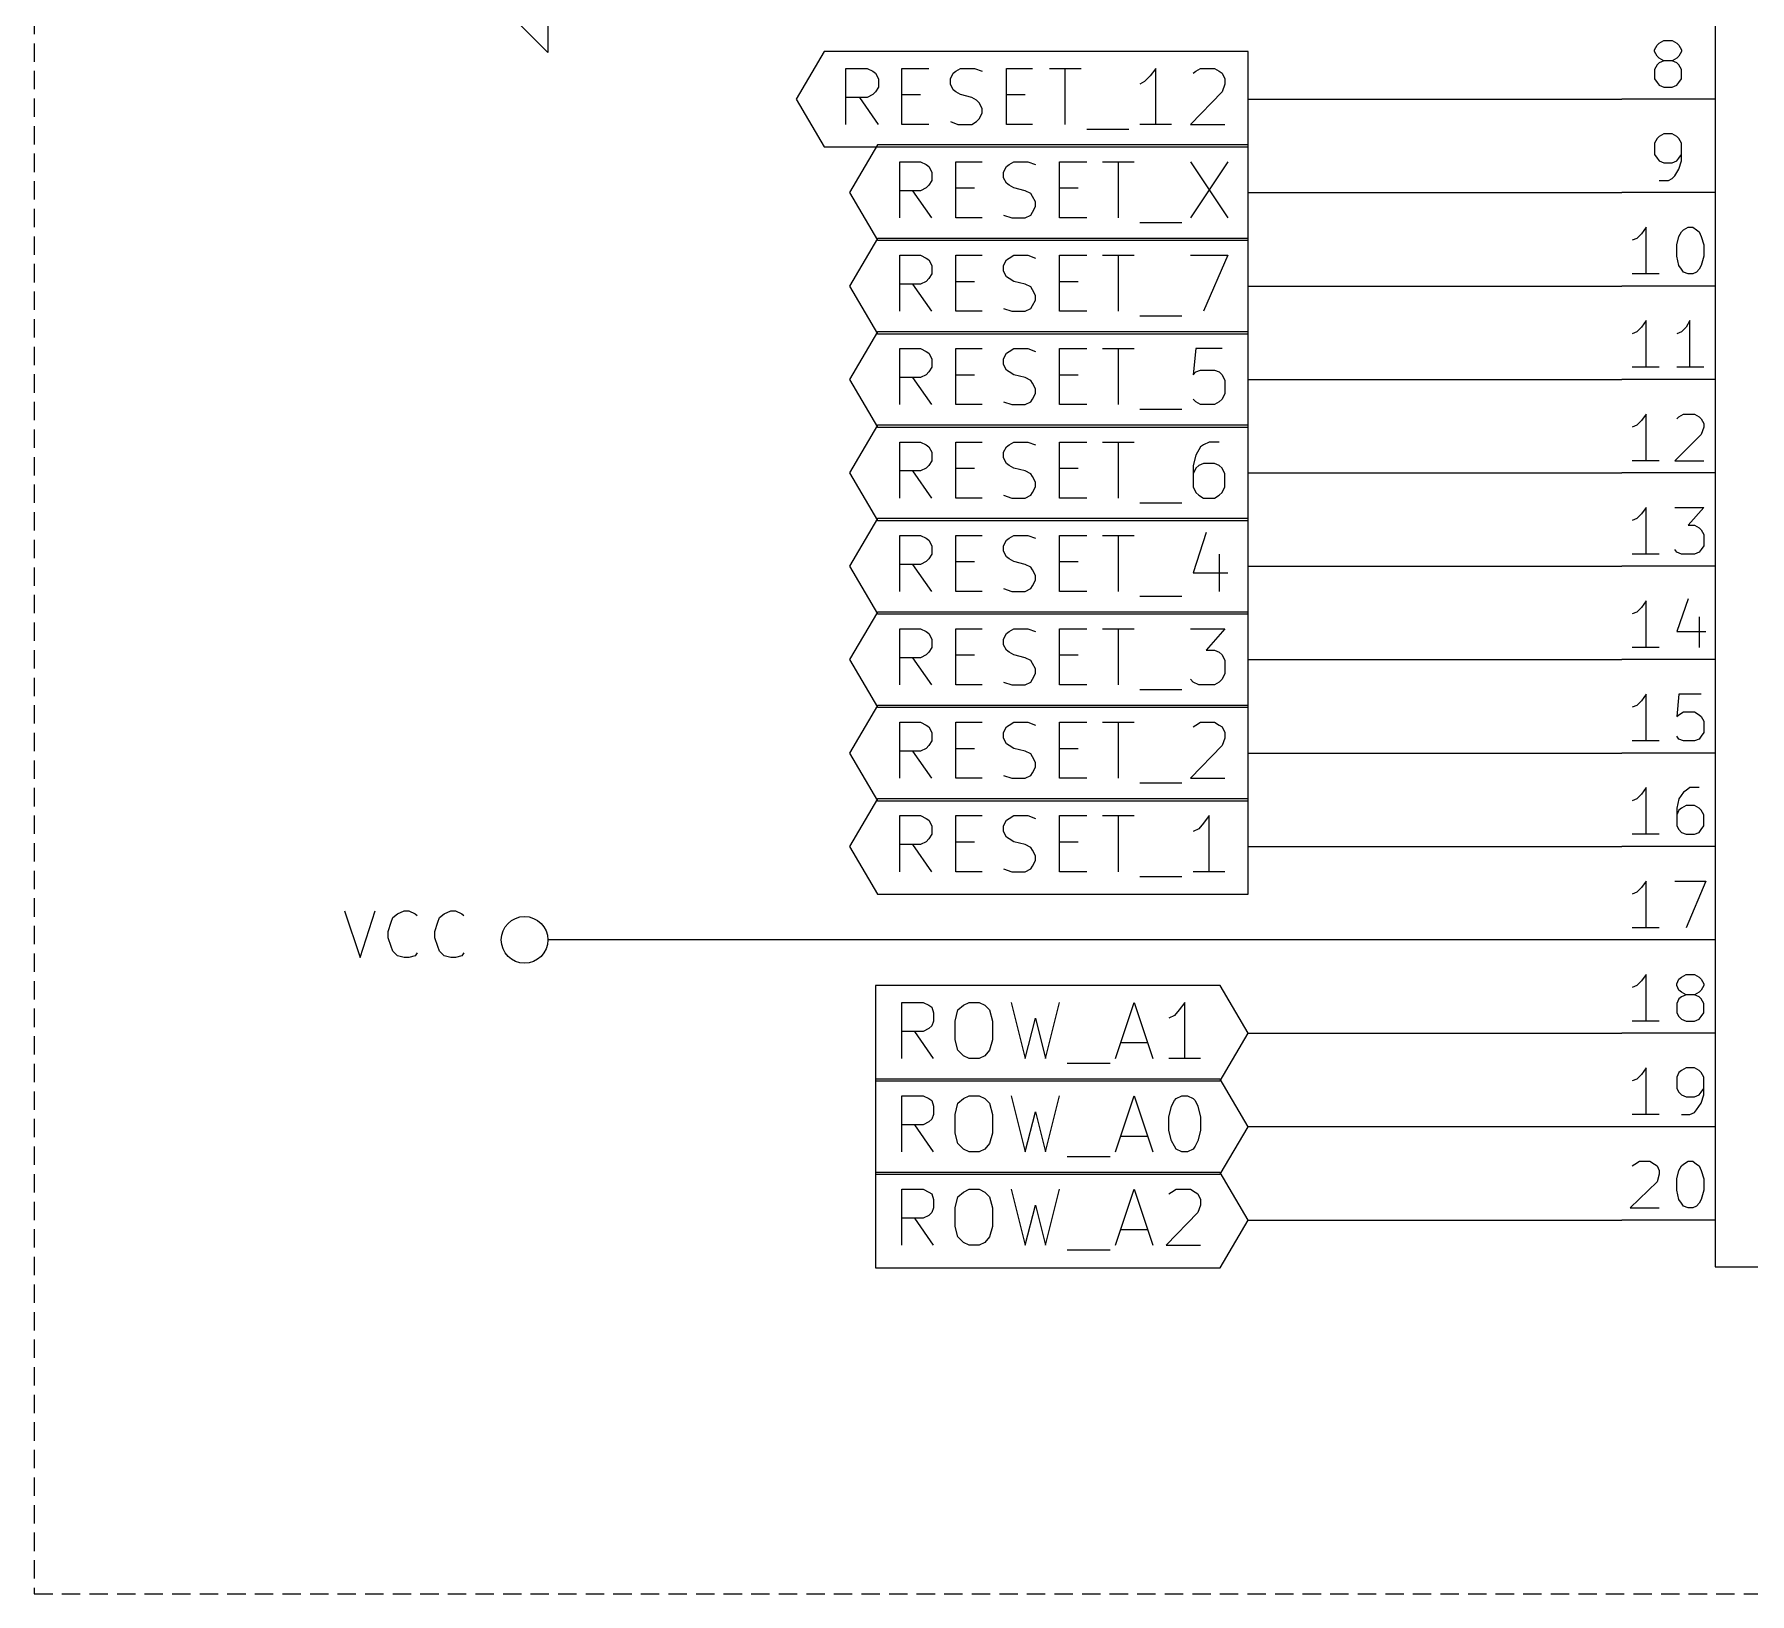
# Model space of a CAD drawing. Extents: x 10 to 287, y -200 to -10.
# Drawn here: x 139.7 to 186.36, y -93.98 to -51.57 of the extents above; entities that cross this region are included whole.
import ezdxf

# ---------------------------------------------------------------- set-up
doc = ezdxf.new("R2010")
doc.units = 0
doc.header["$MEASUREMENT"] = 0
doc.linetypes.add('DASHED', pattern=[0.75, 0.5, -0.25])
for name, color, linetype in [('BLUE3', 171, 'CONTINUOUS'), ('CYAN2', 4, 'CONTINUOUS'), ('GREEN2', 3, 'CONTINUOUS'), ('LYELLOW', 51, 'CONTINUOUS'), ('RED2', 1, 'CONTINUOUS')]:
    doc.layers.add(name, color=color, linetype=linetype)

msp = doc.modelspace()

# ---------------------------------------------------------------- linework, layer by layer
at = {"layer": 'BLUE3', "linetype": 'DASHED'}
for p, q in [((139.7, -20.32), (139.7, -93.98)), ((139.7, -93.98), (281.94, -93.98))]:
    msp.add_line(p, q, dxfattribs=at)
at = {"layer": 'CYAN2', "linetype": 'CONTINUOUS'}
for p, q in [((148.133, -75.4126), (148.565, -76.6826)), ((148.565, -76.6826), (148.971, -75.4126)), ((149.454, -75.5904), (149.581, -75.4888)), ((149.581, -75.4888), (149.758, -75.4126)), ((149.758, -75.4126), (149.885, -75.4126)), ((149.885, -75.4126), (150.063, -75.4888)), ((150.063, -75.4888), (150.114, -75.5396)), ((150.724, -75.5904), (150.851, -75.4888)), ((150.851, -75.4888), (151.028, -75.4126)), ((151.028, -75.4126), (151.155, -75.4126)), ((151.155, -75.4126), (151.333, -75.4888)), ((151.333, -75.4888), (151.384, -75.5396)), ((149.327, -75.9714), (149.403, -75.7174)), ((149.327, -76.1492), (149.327, -75.9714)), ((149.403, -75.7174), (149.454, -75.5904)), ((150.597, -75.9714), (150.673, -75.7174)), ((150.597, -76.1492), (150.597, -75.9714)), ((150.673, -75.7174), (150.724, -75.5904)), ((149.403, -76.3778), (149.327, -76.1492)), ((149.454, -76.5048), (149.403, -76.3778)), ((149.581, -76.6318), (149.454, -76.5048)), ((150.673, -76.3778), (150.597, -76.1492)), ((150.724, -76.5048), (150.673, -76.3778)), ((150.851, -76.6318), (150.724, -76.5048)), ((149.758, -76.6826), (149.581, -76.6318)), ((149.885, -76.6826), (149.758, -76.6826)), ((150.063, -76.6318), (149.885, -76.6826)), ((150.114, -76.5556), (150.063, -76.6318)), ((151.028, -76.6826), (150.851, -76.6318)), ((151.155, -76.6826), (151.028, -76.6826)), ((151.333, -76.6318), (151.155, -76.6826)), ((151.384, -76.5556), (151.333, -76.6318))]:
    msp.add_line(p, q, dxfattribs=at)
at = {"layer": 'GREEN2', "linetype": 'CONTINUOUS'}
for p, q in [((172.72, -53.34), (182.88, -53.34)), ((172.72, -55.88), (182.88, -55.88)), ((172.72, -58.42), (182.88, -58.42)), ((172.72, -60.96), (182.88, -60.96)), ((172.72, -63.5), (182.88, -63.5)), ((172.72, -66.04), (182.88, -66.04)), ((172.72, -68.58), (182.88, -68.58)), ((172.72, -71.12), (182.88, -71.12)), ((172.72, -73.66), (182.88, -73.66)), ((182.88, -76.2), (154.94, -76.2)), ((172.72, -78.74), (182.88, -78.74)), ((182.88, -81.28), (172.72, -81.28)), ((172.72, -83.82), (182.88, -83.82))]:
    msp.add_line(p, q, dxfattribs=at)
at = {"layer": 'LYELLOW', "linetype": 'CONTINUOUS'}
for p, q in [((185.42, -34.29), (185.42, -85.09)), ((185.42, -85.09), (208.28, -85.09))]:
    msp.add_line(p, q, dxfattribs=at)
at = {"layer": 'RED2', "linetype": 'CONTINUOUS'}
for p, q in [((185.42, -34.29), (185.42, -85.09)), ((153.67, -52.07), (152.4, -50.8)), ((153.67, -50.8), (153.67, -52.07)), ((183.896, -51.816), (184.023, -51.7398)), ((184.023, -51.7398), (184.252, -51.7398)), ((184.252, -51.7398), (184.379, -51.816)), ((161.188, -52.0446), (160.426, -53.34)), ((172.72, -52.0446), (161.188, -52.0446)), ((172.72, -53.34), (172.72, -52.0446)), ((183.769, -51.9938), (183.845, -51.8668)), ((183.769, -52.0446), (183.769, -51.9938)), ((183.845, -52.1716), (183.769, -52.0446)), ((183.845, -51.8668), (183.896, -51.816)), ((183.896, -52.2224), (183.845, -52.1716)), ((184.023, -52.2986), (183.896, -52.2224)), ((184.379, -52.2224), (184.252, -52.2986)), ((184.379, -51.816), (184.429, -51.8668)), ((184.429, -52.1716), (184.379, -52.2224)), ((184.429, -51.8668), (184.506, -51.9938)), ((184.506, -52.0446), (184.429, -52.1716)), ((184.506, -51.9938), (184.506, -52.0446)), ((161.773, -54.0258), (161.773, -52.5018)), ((161.773, -52.5018), (162.357, -52.5018)), ((162.357, -52.5018), (162.509, -52.578)), ((162.509, -52.578), (162.585, -52.6288)), ((162.585, -52.6288), (162.662, -52.7812)), ((163.297, -54.0258), (163.297, -52.5018)), ((163.297, -52.5018), (164.033, -52.5018)), ((164.617, -52.7812), (164.694, -52.6288)), ((164.694, -52.6288), (164.77, -52.578)), ((164.77, -52.578), (164.897, -52.5018)), ((164.897, -52.5018), (165.278, -52.5018)), ((165.278, -52.5018), (165.481, -52.578)), ((166.141, -54.0258), (166.141, -52.5018)), ((166.141, -52.5018), (166.853, -52.5018)), ((167.31, -52.5018), (168.173, -52.5018)), ((167.742, -54.0258), (167.742, -52.5018)), ((170.053, -52.705), (169.901, -52.8574)), ((170.205, -52.5018), (170.053, -52.705)), ((170.205, -54.0258), (170.205, -52.5018)), ((171.221, -52.6288), (171.298, -52.578)), ((171.298, -52.578), (171.425, -52.5018)), ((171.425, -52.5018), (171.806, -52.5018)), ((171.806, -52.5018), (171.933, -52.578)), ((171.933, -52.578), (172.009, -52.6288)), ((172.009, -52.6288), (172.085, -52.7812)), ((183.845, -52.4002), (183.769, -52.5272)), ((183.769, -52.5272), (183.769, -52.7812)), ((183.896, -52.3494), (183.845, -52.4002)), ((184.023, -52.2986), (183.896, -52.3494)), ((184.252, -52.2986), (184.023, -52.2986)), ((184.379, -52.3494), (184.252, -52.2986)), ((184.429, -52.4002), (184.379, -52.3494)), ((184.506, -52.5272), (184.429, -52.4002)), ((184.506, -52.7812), (184.506, -52.5272)), ((162.585, -53.1368), (162.509, -53.213)), ((162.662, -53.0098), (162.585, -53.1368)), ((162.662, -52.7812), (162.662, -53.0098)), ((164.617, -52.9336), (164.617, -52.7812)), ((164.694, -53.086), (164.617, -52.9336)), ((164.77, -53.1368), (164.694, -53.086)), ((164.897, -53.213), (164.77, -53.1368)), ((169.901, -52.8574), (169.774, -52.9336)), ((172.009, -53.1368), (171.145, -54.0258)), ((172.085, -52.9336), (172.009, -53.1368)), ((172.085, -52.7812), (172.085, -52.9336)), ((183.769, -52.7812), (183.845, -52.8828)), ((183.845, -52.8828), (183.896, -52.959)), ((183.896, -52.959), (184.023, -53.0098)), ((184.023, -53.0098), (184.252, -53.0098)), ((184.252, -53.0098), (184.379, -52.959)), ((184.379, -52.959), (184.429, -52.8828)), ((184.429, -52.8828), (184.506, -52.7812)), ((160.426, -53.34), (161.188, -54.6354)), ((162.357, -53.2892), (161.773, -53.2892)), ((162.662, -54.0258), (162.154, -53.2892)), ((162.509, -53.213), (162.357, -53.2892)), ((163.297, -53.213), (163.805, -53.213)), ((165.202, -53.2892), (164.897, -53.213)), ((165.329, -53.3654), (165.202, -53.2892)), ((165.405, -53.4416), (165.329, -53.3654)), ((165.481, -53.594), (165.405, -53.4416)), ((165.481, -53.721), (165.481, -53.594)), ((166.141, -53.213), (166.649, -53.213)), ((172.72, -54.6354), (172.72, -53.34)), ((185.42, -53.34), (182.88, -53.34)), ((164.033, -54.0258), (163.297, -54.0258)), ((164.617, -53.9496), (164.821, -54.0258)), ((164.821, -54.0258), (165.202, -54.0258)), ((165.202, -54.0258), (165.329, -53.9496)), ((165.329, -53.9496), (165.405, -53.8734)), ((165.405, -53.8734), (165.481, -53.721)), ((166.853, -54.0258), (166.141, -54.0258)), ((170.637, -54.0258), (169.774, -54.0258)), ((171.145, -54.0258), (172.085, -54.0258)), ((162.636, -54.5846), (161.874, -55.88)), ((172.72, -54.5846), (162.636, -54.5846)), ((168.326, -54.1528), (169.469, -54.1528)), ((172.72, -55.88), (172.72, -54.5846)), ((183.845, -54.4068), (183.769, -54.5338)), ((183.769, -54.5338), (183.769, -54.8386)), ((183.896, -54.356), (183.845, -54.4068)), ((184.023, -54.2798), (183.896, -54.356)), ((184.252, -54.2798), (184.023, -54.2798)), ((184.379, -54.356), (184.252, -54.2798)), ((184.429, -54.4068), (184.379, -54.356)), ((184.506, -54.5338), (184.429, -54.4068)), ((184.506, -55.0164), (184.506, -54.5338)), ((161.188, -54.6354), (172.72, -54.6354)), ((163.246, -56.5658), (163.246, -55.0418)), ((163.246, -55.0418), (163.805, -55.0418)), ((163.805, -55.0418), (163.957, -55.118)), ((164.77, -56.5658), (164.77, -55.0418)), ((164.77, -55.0418), (165.481, -55.0418)), ((166.218, -55.118), (166.345, -55.0418)), ((166.345, -55.0418), (166.726, -55.0418)), ((166.726, -55.0418), (166.929, -55.118)), ((167.589, -56.5658), (167.589, -55.0418)), ((167.589, -55.0418), (168.326, -55.0418)), ((168.758, -55.0418), (169.621, -55.0418)), ((169.189, -56.5658), (169.189, -55.0418)), ((171.145, -55.0418), (172.161, -56.5658)), ((172.161, -55.0418), (171.145, -56.5658)), ((183.769, -54.8386), (183.845, -54.9402)), ((183.845, -54.9402), (183.896, -55.0164)), ((183.896, -55.0164), (184.023, -55.0672)), ((184.252, -55.0672), (184.379, -55.0164)), ((184.379, -55.0164), (184.429, -54.9402)), ((184.429, -54.9402), (184.506, -54.8386)), ((184.429, -55.245), (184.506, -55.0164)), ((163.957, -55.118), (164.033, -55.1688)), ((164.033, -55.1688), (164.109, -55.3212)), ((164.109, -55.3212), (164.109, -55.5498)), ((166.065, -55.3212), (166.141, -55.1688)), ((166.065, -55.4736), (166.065, -55.3212)), ((166.141, -55.626), (166.065, -55.4736)), ((166.141, -55.1688), (166.218, -55.118)), ((184.023, -55.0672), (184.252, -55.0672)), ((184.15, -55.5498), (184.252, -55.499)), ((184.252, -55.499), (184.328, -55.4228)), ((184.328, -55.4228), (184.429, -55.245)), ((161.874, -55.88), (162.636, -57.1754)), ((163.805, -55.8292), (163.246, -55.8292)), ((164.109, -56.5658), (163.601, -55.8292)), ((163.957, -55.753), (163.805, -55.8292)), ((164.033, -55.6768), (163.957, -55.753)), ((164.109, -55.5498), (164.033, -55.6768)), ((164.77, -55.753), (165.278, -55.753)), ((166.218, -55.6768), (166.141, -55.626)), ((166.345, -55.753), (166.218, -55.6768)), ((166.649, -55.8292), (166.345, -55.753)), ((166.802, -55.9054), (166.649, -55.8292)), ((166.853, -55.9816), (166.802, -55.9054)), ((166.929, -56.134), (166.853, -55.9816)), ((167.589, -55.753), (168.097, -55.753)), ((172.72, -57.1754), (172.72, -55.88)), ((185.42, -55.88), (182.88, -55.88)), ((183.896, -55.5498), (184.15, -55.5498)), ((166.802, -56.4896), (166.853, -56.4134)), ((166.853, -56.4134), (166.929, -56.261)), ((166.929, -56.261), (166.929, -56.134)), ((165.481, -56.5658), (164.77, -56.5658)), ((166.065, -56.4896), (166.294, -56.5658)), ((166.294, -56.5658), (166.649, -56.5658)), ((166.649, -56.5658), (166.802, -56.4896)), ((168.326, -56.5658), (167.589, -56.5658)), ((169.774, -56.6928), (170.917, -56.6928)), ((183.54, -56.8198), (183.413, -56.9976)), ((183.54, -58.0898), (183.54, -56.8198)), ((184.506, -56.9468), (184.556, -56.896)), ((184.556, -56.896), (184.683, -56.8198)), ((184.683, -56.8198), (184.81, -56.8198)), ((184.81, -56.8198), (184.912, -56.896)), ((184.912, -56.896), (184.988, -56.9468)), ((162.636, -57.1246), (161.874, -58.42)), ((172.72, -57.1246), (162.636, -57.1246)), ((162.636, -57.1754), (172.72, -57.1754)), ((172.72, -58.42), (172.72, -57.1246)), ((183.286, -57.1246), (183.159, -57.1754)), ((183.413, -56.9976), (183.286, -57.1246)), ((184.379, -57.3024), (184.429, -57.0738)), ((184.379, -57.6072), (184.379, -57.3024)), ((184.429, -57.0738), (184.506, -56.9468)), ((184.988, -56.9468), (185.039, -57.0738)), ((185.039, -57.0738), (185.115, -57.3024)), ((185.115, -57.3024), (185.115, -57.6072)), ((163.246, -59.1058), (163.246, -57.5818)), ((163.246, -57.5818), (163.805, -57.5818)), ((163.805, -57.5818), (163.957, -57.658)), ((163.957, -57.658), (164.033, -57.7088)), ((164.033, -57.7088), (164.109, -57.8612)), ((164.77, -59.1058), (164.77, -57.5818)), ((164.77, -57.5818), (165.481, -57.5818)), ((166.065, -57.8612), (166.141, -57.7088)), ((166.141, -57.7088), (166.218, -57.658)), ((166.218, -57.658), (166.345, -57.5818)), ((166.345, -57.5818), (166.726, -57.5818)), ((166.726, -57.5818), (166.929, -57.658)), ((167.589, -59.1058), (167.589, -57.5818)), ((167.589, -57.5818), (168.326, -57.5818)), ((168.758, -57.5818), (169.621, -57.5818)), ((169.189, -59.1058), (169.189, -57.5818)), ((171.145, -57.5818), (172.161, -57.5818)), ((172.161, -57.5818), (171.501, -59.1058)), ((184.429, -57.8612), (184.379, -57.6072)), ((185.115, -57.6072), (185.039, -57.8612)), ((163.957, -58.293), (163.805, -58.3692)), ((164.033, -58.2168), (163.957, -58.293)), ((164.109, -58.0898), (164.033, -58.2168)), ((164.109, -57.8612), (164.109, -58.0898)), ((164.77, -58.293), (165.278, -58.293)), ((166.065, -58.0136), (166.065, -57.8612)), ((166.141, -58.166), (166.065, -58.0136)), ((166.218, -58.2168), (166.141, -58.166)), ((166.345, -58.293), (166.218, -58.2168)), ((166.649, -58.3692), (166.345, -58.293)), ((167.589, -58.293), (168.097, -58.293)), ((183.896, -58.0898), (183.159, -58.0898)), ((184.506, -57.9628), (184.429, -57.8612)), ((184.556, -58.039), (184.506, -57.9628)), ((184.683, -58.0898), (184.556, -58.039)), ((184.81, -58.0898), (184.683, -58.0898)), ((184.912, -58.039), (184.81, -58.0898)), ((184.988, -57.9628), (184.912, -58.039)), ((185.039, -57.8612), (184.988, -57.9628)), ((161.874, -58.42), (162.636, -59.7154)), ((163.805, -58.3692), (163.246, -58.3692)), ((164.109, -59.1058), (163.601, -58.3692)), ((166.802, -58.4454), (166.649, -58.3692)), ((166.853, -58.5216), (166.802, -58.4454)), ((166.929, -58.674), (166.853, -58.5216)), ((166.929, -58.801), (166.929, -58.674)), ((172.72, -59.7154), (172.72, -58.42)), ((185.42, -58.42), (182.88, -58.42)), ((165.481, -59.1058), (164.77, -59.1058)), ((166.065, -59.0296), (166.294, -59.1058)), ((166.294, -59.1058), (166.649, -59.1058)), ((166.649, -59.1058), (166.802, -59.0296)), ((166.802, -59.0296), (166.853, -58.9534)), ((166.853, -58.9534), (166.929, -58.801)), ((168.326, -59.1058), (167.589, -59.1058)), ((169.774, -59.2328), (170.917, -59.2328)), ((162.636, -59.6646), (161.874, -60.96)), ((172.72, -59.6646), (162.636, -59.6646)), ((162.636, -59.7154), (172.72, -59.7154)), ((172.72, -60.96), (172.72, -59.6646)), ((183.286, -59.6646), (183.159, -59.7154)), ((183.413, -59.5376), (183.286, -59.6646)), ((183.54, -59.3598), (183.413, -59.5376)), ((183.54, -60.6298), (183.54, -59.3598)), ((184.506, -59.6646), (184.379, -59.7154)), ((184.633, -59.5376), (184.506, -59.6646)), ((184.734, -59.3598), (184.633, -59.5376)), ((184.734, -60.6298), (184.734, -59.3598)), ((163.246, -61.6458), (163.246, -60.1218)), ((163.246, -60.1218), (163.805, -60.1218)), ((163.805, -60.1218), (163.957, -60.198)), ((164.77, -61.6458), (164.77, -60.1218)), ((164.77, -60.1218), (165.481, -60.1218)), ((166.218, -60.198), (166.345, -60.1218)), ((166.345, -60.1218), (166.726, -60.1218)), ((166.726, -60.1218), (166.929, -60.198)), ((167.589, -61.6458), (167.589, -60.1218)), ((167.589, -60.1218), (168.326, -60.1218)), ((168.758, -60.1218), (169.621, -60.1218)), ((169.189, -61.6458), (169.189, -60.1218)), ((171.298, -60.1218), (171.221, -60.833)), ((172.009, -60.1218), (171.298, -60.1218)), ((163.957, -60.198), (164.033, -60.2488)), ((164.033, -60.2488), (164.109, -60.4012)), ((164.109, -60.6298), (164.033, -60.7568)), ((164.109, -60.4012), (164.109, -60.6298)), ((166.065, -60.4012), (166.141, -60.2488)), ((166.065, -60.5536), (166.065, -60.4012)), ((166.141, -60.706), (166.065, -60.5536)), ((166.141, -60.2488), (166.218, -60.198)), ((183.896, -60.6298), (183.159, -60.6298)), ((185.115, -60.6298), (184.379, -60.6298)), ((161.874, -60.96), (162.636, -62.2554)), ((163.805, -60.9092), (163.246, -60.9092)), ((164.109, -61.6458), (163.601, -60.9092)), ((163.957, -60.833), (163.805, -60.9092)), ((164.033, -60.7568), (163.957, -60.833)), ((164.77, -60.833), (165.278, -60.833)), ((166.218, -60.7568), (166.141, -60.706)), ((166.345, -60.833), (166.218, -60.7568)), ((166.649, -60.9092), (166.345, -60.833)), ((166.802, -60.9854), (166.649, -60.9092)), ((166.853, -61.0616), (166.802, -60.9854)), ((166.929, -61.214), (166.853, -61.0616)), ((167.589, -60.833), (168.097, -60.833)), ((171.221, -60.833), (171.298, -60.7568)), ((171.298, -60.7568), (171.425, -60.706)), ((171.425, -60.706), (171.806, -60.706)), ((171.806, -60.706), (171.933, -60.7568)), ((171.933, -60.7568), (172.009, -60.833)), ((172.009, -60.833), (172.085, -60.9854)), ((172.085, -60.9854), (172.085, -61.341)), ((172.72, -62.2554), (172.72, -60.96)), ((185.42, -60.96), (182.88, -60.96)), ((166.065, -61.5696), (166.294, -61.6458)), ((166.649, -61.6458), (166.802, -61.5696)), ((166.802, -61.5696), (166.853, -61.4934)), ((166.853, -61.4934), (166.929, -61.341)), ((166.929, -61.341), (166.929, -61.214)), ((171.298, -61.5696), (171.221, -61.4934)), ((171.425, -61.6458), (171.298, -61.5696)), ((171.933, -61.5696), (171.806, -61.6458)), ((172.009, -61.4934), (171.933, -61.5696)), ((172.085, -61.341), (172.009, -61.4934)), ((165.481, -61.6458), (164.77, -61.6458)), ((166.294, -61.6458), (166.649, -61.6458)), ((168.326, -61.6458), (167.589, -61.6458)), ((169.774, -61.7728), (170.917, -61.7728)), ((171.806, -61.6458), (171.425, -61.6458)), ((183.54, -61.8998), (183.413, -62.0776)), ((183.54, -63.1698), (183.54, -61.8998)), ((184.379, -62.0268), (184.429, -61.976)), ((184.429, -61.976), (184.556, -61.8998)), ((184.556, -61.8998), (184.861, -61.8998)), ((184.861, -61.8998), (184.988, -61.976)), ((184.988, -61.976), (185.039, -62.0268)), ((185.039, -62.0268), (185.115, -62.1538)), ((162.636, -62.2046), (161.874, -63.5)), ((172.72, -62.2046), (162.636, -62.2046)), ((162.636, -62.2554), (172.72, -62.2554)), ((172.72, -63.5), (172.72, -62.2046)), ((183.286, -62.2046), (183.159, -62.2554)), ((183.413, -62.0776), (183.286, -62.2046)), ((185.039, -62.4586), (184.328, -63.1698)), ((185.115, -62.2554), (185.039, -62.4586)), ((185.115, -62.1538), (185.115, -62.2554)), ((163.246, -64.1858), (163.246, -62.6618)), ((163.246, -62.6618), (163.805, -62.6618)), ((163.805, -62.6618), (163.957, -62.738)), ((163.957, -62.738), (164.033, -62.7888)), ((164.033, -62.7888), (164.109, -62.9412)), ((164.109, -62.9412), (164.109, -63.1698)), ((164.77, -64.1858), (164.77, -62.6618)), ((164.77, -62.6618), (165.481, -62.6618)), ((166.065, -62.9412), (166.141, -62.7888)), ((166.065, -63.0936), (166.065, -62.9412)), ((166.141, -62.7888), (166.218, -62.738)), ((166.218, -62.738), (166.345, -62.6618)), ((166.345, -62.6618), (166.726, -62.6618)), ((166.726, -62.6618), (166.929, -62.738)), ((167.589, -64.1858), (167.589, -62.6618)), ((167.589, -62.6618), (168.326, -62.6618)), ((168.758, -62.6618), (169.621, -62.6618)), ((169.189, -64.1858), (169.189, -62.6618)), ((171.425, -62.7888), (171.298, -63.0174)), ((171.501, -62.738), (171.425, -62.7888)), ((171.653, -62.6618), (171.501, -62.738)), ((171.933, -62.6618), (171.653, -62.6618)), ((163.805, -63.4492), (163.246, -63.4492)), ((164.109, -64.1858), (163.601, -63.4492)), ((163.957, -63.373), (163.805, -63.4492)), ((164.033, -63.2968), (163.957, -63.373)), ((164.109, -63.1698), (164.033, -63.2968)), ((164.77, -63.373), (165.278, -63.373)), ((166.141, -63.246), (166.065, -63.0936)), ((166.218, -63.2968), (166.141, -63.246)), ((166.345, -63.373), (166.218, -63.2968)), ((166.649, -63.4492), (166.345, -63.373)), ((166.802, -63.5254), (166.649, -63.4492)), ((167.589, -63.373), (168.097, -63.373)), ((171.298, -63.0174), (171.221, -63.2968)), ((171.221, -63.2968), (171.221, -63.881)), ((171.298, -63.373), (171.221, -63.5254)), ((171.374, -63.2968), (171.298, -63.373)), ((171.501, -63.246), (171.374, -63.2968)), ((171.806, -63.246), (171.501, -63.246)), ((171.933, -63.2968), (171.806, -63.246)), ((172.009, -63.373), (171.933, -63.2968)), ((172.085, -63.5254), (172.009, -63.373)), ((183.896, -63.1698), (183.159, -63.1698)), ((184.328, -63.1698), (185.115, -63.1698)), ((161.874, -63.5), (162.636, -64.7954)), ((166.853, -63.6016), (166.802, -63.5254)), ((166.929, -63.754), (166.853, -63.6016)), ((166.853, -64.0334), (166.929, -63.881)), ((166.929, -63.881), (166.929, -63.754)), ((171.221, -63.881), (171.298, -64.0334)), ((172.009, -64.0334), (172.085, -63.881)), ((172.085, -63.881), (172.085, -63.5254)), ((172.72, -64.7954), (172.72, -63.5)), ((185.42, -63.5), (182.88, -63.5)), ((165.481, -64.1858), (164.77, -64.1858)), ((166.065, -64.1096), (166.294, -64.1858)), ((166.294, -64.1858), (166.649, -64.1858)), ((166.649, -64.1858), (166.802, -64.1096)), ((166.802, -64.1096), (166.853, -64.0334)), ((168.326, -64.1858), (167.589, -64.1858)), ((169.774, -64.3128), (170.917, -64.3128)), ((171.298, -64.0334), (171.374, -64.1096)), ((171.374, -64.1096), (171.501, -64.1858)), ((171.501, -64.1858), (171.806, -64.1858)), ((171.806, -64.1858), (171.933, -64.1096)), ((171.933, -64.1096), (172.009, -64.0334)), ((162.636, -64.7446), (161.874, -66.04)), ((172.72, -64.7446), (162.636, -64.7446)), ((162.636, -64.7954), (172.72, -64.7954)), ((172.72, -66.04), (172.72, -64.7446)), ((183.286, -64.7446), (183.159, -64.7954)), ((183.413, -64.6176), (183.286, -64.7446)), ((183.54, -64.4398), (183.413, -64.6176)), ((183.54, -65.7098), (183.54, -64.4398)), ((184.328, -64.4398), (185.115, -64.4398)), ((185.115, -64.4398), (184.683, -64.9224)), ((163.246, -66.7258), (163.246, -65.2018)), ((163.246, -65.2018), (163.805, -65.2018)), ((163.805, -65.2018), (163.957, -65.278)), ((163.957, -65.278), (164.033, -65.3288)), ((164.77, -66.7258), (164.77, -65.2018)), ((164.77, -65.2018), (165.481, -65.2018)), ((166.141, -65.3288), (166.218, -65.278)), ((166.218, -65.278), (166.345, -65.2018)), ((166.345, -65.2018), (166.726, -65.2018)), ((166.726, -65.2018), (166.929, -65.278)), ((167.589, -66.7258), (167.589, -65.2018)), ((167.589, -65.2018), (168.326, -65.2018)), ((168.758, -65.2018), (169.621, -65.2018)), ((169.189, -66.7258), (169.189, -65.2018)), ((171.577, -65.1256), (171.221, -66.2178)), ((184.683, -64.9224), (184.861, -64.9224)), ((184.861, -64.9224), (184.988, -64.9986)), ((184.988, -64.9986), (185.039, -65.0494)), ((185.039, -65.0494), (185.115, -65.1764)), ((185.115, -65.1764), (185.115, -65.4812)), ((164.033, -65.3288), (164.109, -65.4812)), ((164.109, -65.7098), (164.033, -65.8368)), ((164.109, -65.4812), (164.109, -65.7098)), ((166.065, -65.4812), (166.141, -65.3288)), ((166.065, -65.6336), (166.065, -65.4812)), ((166.141, -65.786), (166.065, -65.6336)), ((166.218, -65.8368), (166.141, -65.786)), ((171.933, -65.7098), (171.933, -66.7258)), ((183.896, -65.7098), (183.159, -65.7098)), ((184.379, -65.659), (184.328, -65.5828)), ((184.506, -65.7098), (184.379, -65.659)), ((184.861, -65.7098), (184.506, -65.7098)), ((184.988, -65.659), (184.861, -65.7098)), ((185.039, -65.5828), (184.988, -65.659)), ((185.115, -65.4812), (185.039, -65.5828)), ((161.874, -66.04), (162.636, -67.3354)), ((163.805, -65.9892), (163.246, -65.9892)), ((164.109, -66.7258), (163.601, -65.9892)), ((163.957, -65.913), (163.805, -65.9892)), ((164.033, -65.8368), (163.957, -65.913)), ((164.77, -65.913), (165.278, -65.913)), ((166.345, -65.913), (166.218, -65.8368)), ((166.649, -65.9892), (166.345, -65.913)), ((166.802, -66.0654), (166.649, -65.9892)), ((166.853, -66.1416), (166.802, -66.0654)), ((166.929, -66.294), (166.853, -66.1416)), ((167.589, -65.913), (168.097, -65.913)), ((171.221, -66.2178), (172.161, -66.2178)), ((172.72, -67.3354), (172.72, -66.04)), ((185.42, -66.04), (182.88, -66.04)), ((166.065, -66.6496), (166.294, -66.7258)), ((166.649, -66.7258), (166.802, -66.6496)), ((166.802, -66.6496), (166.853, -66.5734)), ((166.853, -66.5734), (166.929, -66.421)), ((166.929, -66.421), (166.929, -66.294)), ((165.481, -66.7258), (164.77, -66.7258)), ((166.294, -66.7258), (166.649, -66.7258)), ((168.326, -66.7258), (167.589, -66.7258)), ((169.774, -66.8528), (170.917, -66.8528)), ((183.413, -67.1576), (183.286, -67.2846)), ((183.54, -66.9798), (183.413, -67.1576)), ((183.54, -68.2498), (183.54, -66.9798)), ((184.683, -66.929), (184.379, -67.818)), ((162.636, -67.2846), (161.874, -68.58)), ((172.72, -67.2846), (162.636, -67.2846)), ((162.636, -67.3354), (172.72, -67.3354)), ((172.72, -68.58), (172.72, -67.2846)), ((183.286, -67.2846), (183.159, -67.3354)), ((184.988, -67.4116), (184.988, -68.2498)), ((163.246, -69.2658), (163.246, -67.7418)), ((163.246, -67.7418), (163.805, -67.7418)), ((163.805, -67.7418), (163.957, -67.818)), ((163.957, -67.818), (164.033, -67.8688)), ((164.033, -67.8688), (164.109, -68.0212)), ((164.109, -68.0212), (164.109, -68.2498)), ((164.77, -69.2658), (164.77, -67.7418)), ((164.77, -67.7418), (165.481, -67.7418)), ((166.065, -68.0212), (166.141, -67.8688)), ((166.065, -68.1736), (166.065, -68.0212)), ((166.141, -67.8688), (166.218, -67.818)), ((166.218, -67.818), (166.345, -67.7418)), ((166.345, -67.7418), (166.726, -67.7418)), ((166.726, -67.7418), (166.929, -67.818)), ((167.589, -69.2658), (167.589, -67.7418)), ((167.589, -67.7418), (168.326, -67.7418)), ((168.758, -67.7418), (169.621, -67.7418)), ((169.189, -69.2658), (169.189, -67.7418)), ((171.145, -67.7418), (172.085, -67.7418)), ((172.085, -67.7418), (171.577, -68.326)), ((184.379, -67.818), (185.166, -67.818)), ((161.874, -68.58), (162.636, -69.8754)), ((163.805, -68.5292), (163.246, -68.5292)), ((164.109, -69.2658), (163.601, -68.5292)), ((163.957, -68.453), (163.805, -68.5292)), ((164.033, -68.3768), (163.957, -68.453)), ((164.109, -68.2498), (164.033, -68.3768)), ((164.77, -68.453), (165.278, -68.453)), ((166.141, -68.326), (166.065, -68.1736)), ((166.218, -68.3768), (166.141, -68.326)), ((166.345, -68.453), (166.218, -68.3768)), ((166.649, -68.5292), (166.345, -68.453)), ((166.802, -68.6054), (166.649, -68.5292)), ((167.589, -68.453), (168.097, -68.453)), ((171.577, -68.326), (171.806, -68.326)), ((171.806, -68.326), (171.933, -68.3768)), ((171.933, -68.3768), (172.009, -68.453)), ((172.009, -68.453), (172.085, -68.6054)), ((172.72, -69.8754), (172.72, -68.58)), ((185.42, -68.58), (182.88, -68.58)), ((183.896, -68.2498), (183.159, -68.2498)), ((166.853, -68.6816), (166.802, -68.6054)), ((166.929, -68.834), (166.853, -68.6816)), ((166.853, -69.1134), (166.929, -68.961)), ((166.929, -68.961), (166.929, -68.834)), ((172.085, -68.961), (172.009, -69.1134)), ((172.085, -68.6054), (172.085, -68.961)), ((165.481, -69.2658), (164.77, -69.2658)), ((166.065, -69.1896), (166.294, -69.2658)), ((166.294, -69.2658), (166.649, -69.2658)), ((166.649, -69.2658), (166.802, -69.1896)), ((166.802, -69.1896), (166.853, -69.1134)), ((168.326, -69.2658), (167.589, -69.2658)), ((169.774, -69.3928), (170.917, -69.3928)), ((171.221, -69.1896), (171.145, -69.1134)), ((171.374, -69.2658), (171.221, -69.1896)), ((171.806, -69.2658), (171.374, -69.2658)), ((171.933, -69.1896), (171.806, -69.2658)), ((172.009, -69.1134), (171.933, -69.1896)), ((183.54, -69.5198), (183.413, -69.6976)), ((183.54, -70.7898), (183.54, -69.5198)), ((184.429, -69.5198), (184.379, -70.1294)), ((185.039, -69.5198), (184.429, -69.5198)), ((162.636, -69.8246), (161.874, -71.12)), ((172.72, -69.8246), (162.636, -69.8246)), ((162.636, -69.8754), (172.72, -69.8754)), ((172.72, -71.12), (172.72, -69.8246)), ((183.286, -69.8246), (183.159, -69.8754)), ((183.413, -69.6976), (183.286, -69.8246)), ((163.246, -71.8058), (163.246, -70.2818)), ((163.246, -70.2818), (163.805, -70.2818)), ((163.805, -70.2818), (163.957, -70.358)), ((163.957, -70.358), (164.033, -70.4088)), ((164.033, -70.4088), (164.109, -70.5612)), ((164.77, -71.8058), (164.77, -70.2818)), ((164.77, -70.2818), (165.481, -70.2818)), ((166.065, -70.5612), (166.141, -70.4088)), ((166.141, -70.4088), (166.218, -70.358)), ((166.218, -70.358), (166.345, -70.2818)), ((166.345, -70.2818), (166.726, -70.2818)), ((166.726, -70.2818), (166.929, -70.358)), ((167.589, -71.8058), (167.589, -70.2818)), ((167.589, -70.2818), (168.326, -70.2818)), ((168.758, -70.2818), (169.621, -70.2818)), ((169.189, -71.8058), (169.189, -70.2818)), ((171.221, -70.4088), (171.298, -70.358)), ((171.298, -70.358), (171.425, -70.2818)), ((171.425, -70.2818), (171.806, -70.2818)), ((171.806, -70.2818), (171.933, -70.358)), ((171.933, -70.358), (172.009, -70.4088)), ((172.009, -70.4088), (172.085, -70.5612)), ((184.379, -70.1294), (184.429, -70.0786)), ((184.429, -70.0786), (184.556, -70.0024)), ((184.556, -70.0024), (184.861, -70.0024)), ((184.861, -70.0024), (184.988, -70.0786)), ((184.988, -70.0786), (185.039, -70.1294)), ((185.039, -70.1294), (185.115, -70.2564)), ((185.115, -70.2564), (185.115, -70.5612)), ((164.033, -70.9168), (163.957, -70.993)), ((164.109, -70.7898), (164.033, -70.9168)), ((164.109, -70.5612), (164.109, -70.7898)), ((166.065, -70.7136), (166.065, -70.5612)), ((166.141, -70.866), (166.065, -70.7136)), ((166.218, -70.9168), (166.141, -70.866)), ((166.345, -70.993), (166.218, -70.9168)), ((172.009, -70.9168), (171.145, -71.8058)), ((172.085, -70.7136), (172.009, -70.9168)), ((172.085, -70.5612), (172.085, -70.7136)), ((183.896, -70.7898), (183.159, -70.7898)), ((184.429, -70.739), (184.379, -70.6628)), ((184.556, -70.7898), (184.429, -70.739)), ((184.861, -70.7898), (184.556, -70.7898)), ((184.988, -70.739), (184.861, -70.7898)), ((185.039, -70.6628), (184.988, -70.739)), ((185.115, -70.5612), (185.039, -70.6628)), ((161.874, -71.12), (162.636, -72.4154)), ((163.805, -71.0692), (163.246, -71.0692)), ((164.109, -71.8058), (163.601, -71.0692)), ((163.957, -70.993), (163.805, -71.0692)), ((164.77, -70.993), (165.278, -70.993)), ((166.649, -71.0692), (166.345, -70.993)), ((166.802, -71.1454), (166.649, -71.0692)), ((166.853, -71.2216), (166.802, -71.1454)), ((166.929, -71.374), (166.853, -71.2216)), ((166.929, -71.501), (166.929, -71.374)), ((167.589, -70.993), (168.097, -70.993)), ((172.72, -72.4154), (172.72, -71.12)), ((185.42, -71.12), (182.88, -71.12)), ((165.481, -71.8058), (164.77, -71.8058)), ((166.065, -71.7296), (166.294, -71.8058)), ((166.294, -71.8058), (166.649, -71.8058)), ((166.649, -71.8058), (166.802, -71.7296)), ((166.802, -71.7296), (166.853, -71.6534)), ((166.853, -71.6534), (166.929, -71.501)), ((168.326, -71.8058), (167.589, -71.8058)), ((171.145, -71.8058), (172.085, -71.8058)), ((169.774, -71.9328), (170.917, -71.9328)), ((183.413, -72.2376), (183.286, -72.3646)), ((183.54, -72.0598), (183.413, -72.2376)), ((183.54, -73.3298), (183.54, -72.0598)), ((184.556, -72.1868), (184.429, -72.3646)), ((184.633, -72.136), (184.556, -72.1868)), ((184.734, -72.0598), (184.633, -72.136)), ((184.988, -72.0598), (184.734, -72.0598)), ((162.636, -72.3646), (161.874, -73.66)), ((172.72, -72.3646), (162.636, -72.3646)), ((162.636, -72.4154), (172.72, -72.4154)), ((172.72, -73.66), (172.72, -72.3646)), ((183.286, -72.3646), (183.159, -72.4154)), ((184.429, -72.3646), (184.379, -72.6186)), ((184.379, -72.6186), (184.379, -73.1012)), ((184.429, -72.6694), (184.379, -72.7964)), ((184.506, -72.6186), (184.429, -72.6694)), ((184.633, -72.5424), (184.506, -72.6186)), ((184.861, -72.5424), (184.633, -72.5424)), ((184.988, -72.6186), (184.861, -72.5424)), ((185.039, -72.6694), (184.988, -72.6186)), ((185.115, -72.7964), (185.039, -72.6694)), ((163.246, -74.3458), (163.246, -72.8218)), ((163.246, -72.8218), (163.805, -72.8218)), ((163.805, -72.8218), (163.957, -72.898)), ((163.957, -72.898), (164.033, -72.9488)), ((164.033, -72.9488), (164.109, -73.1012)), ((164.109, -73.1012), (164.109, -73.3298)), ((164.77, -74.3458), (164.77, -72.8218)), ((164.77, -72.8218), (165.481, -72.8218)), ((166.065, -73.1012), (166.141, -72.9488)), ((166.065, -73.2536), (166.065, -73.1012)), ((166.141, -73.406), (166.065, -73.2536)), ((166.141, -72.9488), (166.218, -72.898)), ((166.218, -72.898), (166.345, -72.8218)), ((166.345, -72.8218), (166.726, -72.8218)), ((166.726, -72.8218), (166.929, -72.898)), ((167.589, -74.3458), (167.589, -72.8218)), ((167.589, -72.8218), (168.326, -72.8218)), ((168.758, -72.8218), (169.621, -72.8218)), ((169.189, -74.3458), (169.189, -72.8218)), ((171.374, -73.1774), (171.221, -73.2536)), ((171.501, -73.025), (171.374, -73.1774)), ((171.653, -72.8218), (171.501, -73.025)), ((171.653, -74.3458), (171.653, -72.8218)), ((184.379, -73.1012), (184.429, -73.2028)), ((184.429, -73.2028), (184.506, -73.279)), ((184.988, -73.279), (185.039, -73.2028)), ((185.039, -73.2028), (185.115, -73.1012)), ((185.115, -73.1012), (185.115, -72.7964)), ((161.874, -73.66), (162.636, -74.9554)), ((163.805, -73.6092), (163.246, -73.6092)), ((164.109, -74.3458), (163.601, -73.6092)), ((163.957, -73.533), (163.805, -73.6092)), ((164.033, -73.4568), (163.957, -73.533)), ((164.109, -73.3298), (164.033, -73.4568)), ((164.77, -73.533), (165.278, -73.533)), ((166.218, -73.4568), (166.141, -73.406)), ((166.345, -73.533), (166.218, -73.4568)), ((166.649, -73.6092), (166.345, -73.533)), ((166.802, -73.6854), (166.649, -73.6092)), ((166.853, -73.7616), (166.802, -73.6854)), ((167.589, -73.533), (168.097, -73.533)), ((172.72, -74.9554), (172.72, -73.66)), ((185.42, -73.66), (182.88, -73.66)), ((183.896, -73.3298), (183.159, -73.3298)), ((184.506, -73.279), (184.633, -73.3298)), ((184.633, -73.3298), (184.861, -73.3298)), ((184.861, -73.3298), (184.988, -73.279)), ((166.929, -73.914), (166.853, -73.7616)), ((166.853, -74.1934), (166.929, -74.041)), ((166.929, -74.041), (166.929, -73.914)), ((165.481, -74.3458), (164.77, -74.3458)), ((166.065, -74.2696), (166.294, -74.3458)), ((166.294, -74.3458), (166.649, -74.3458)), ((166.649, -74.3458), (166.802, -74.2696)), ((166.802, -74.2696), (166.853, -74.1934)), ((168.326, -74.3458), (167.589, -74.3458)), ((169.774, -74.4728), (170.917, -74.4728)), ((172.085, -74.3458), (171.221, -74.3458)), ((183.54, -74.5998), (183.413, -74.7776)), ((183.54, -75.8698), (183.54, -74.5998)), ((184.328, -74.5998), (185.166, -74.5998)), ((185.166, -74.5998), (184.633, -75.8698)), ((162.636, -74.9554), (172.72, -74.9554)), ((183.286, -74.9046), (183.159, -74.9554)), ((183.413, -74.7776), (183.286, -74.9046)), ((183.896, -75.8698), (183.159, -75.8698)), ((154.94, -76.2), (153.67, -76.2)), ((185.42, -76.2), (182.88, -76.2)), ((171.958, -77.4446), (162.585, -77.4446)), ((162.585, -77.4446), (162.585, -78.74)), ((172.72, -78.74), (171.958, -77.4446)), ((183.286, -77.4446), (183.159, -77.4954)), ((183.413, -77.3176), (183.286, -77.4446)), ((183.54, -77.1398), (183.413, -77.3176)), ((183.54, -78.4098), (183.54, -77.1398)), ((184.379, -77.3938), (184.429, -77.2668)), ((184.379, -77.4446), (184.379, -77.3938)), ((184.429, -77.5716), (184.379, -77.4446)), ((184.429, -77.2668), (184.506, -77.216)), ((184.506, -77.216), (184.633, -77.1398)), ((184.633, -77.1398), (184.861, -77.1398)), ((184.861, -77.1398), (184.988, -77.216)), ((184.988, -77.216), (185.039, -77.2668)), ((185.039, -77.2668), (185.115, -77.3938)), ((185.115, -77.4446), (185.039, -77.5716)), ((185.115, -77.3938), (185.115, -77.4446)), ((163.297, -79.4258), (163.297, -77.9018)), ((163.297, -77.9018), (163.881, -77.9018)), ((163.881, -77.9018), (164.033, -77.978)), ((164.973, -77.978), (165.125, -77.9018)), ((165.125, -77.9018), (165.405, -77.9018)), ((165.405, -77.9018), (165.557, -77.978)), ((166.268, -77.9018), (166.649, -79.4258)), ((167.208, -79.4258), (167.589, -77.9018)), ((169.113, -79.4258), (169.621, -77.9018)), ((169.621, -77.9018), (170.129, -79.4258)), ((170.993, -77.9018), (170.84, -78.105)), ((170.993, -79.4258), (170.993, -77.9018)), ((184.429, -77.8002), (184.379, -77.9272)), ((184.506, -77.6224), (184.429, -77.5716)), ((184.506, -77.7494), (184.429, -77.8002)), ((184.633, -77.6986), (184.506, -77.6224)), ((184.633, -77.6986), (184.506, -77.7494)), ((184.861, -77.6986), (184.633, -77.6986)), ((184.988, -77.6224), (184.861, -77.6986)), ((184.988, -77.7494), (184.861, -77.6986)), ((185.039, -77.5716), (184.988, -77.6224)), ((185.039, -77.8002), (184.988, -77.7494)), ((185.115, -77.9272), (185.039, -77.8002)), ((164.033, -77.978), (164.109, -78.0288)), ((164.109, -78.0288), (164.16, -78.1812)), ((164.16, -78.1812), (164.16, -78.4098)), ((164.744, -78.4098), (164.821, -78.105)), ((164.821, -78.105), (164.973, -77.978)), ((165.557, -77.978), (165.684, -78.105)), ((165.684, -78.105), (165.76, -78.4098)), ((166.649, -79.4258), (166.929, -78.3336)), ((166.929, -78.3336), (167.208, -79.4258)), ((170.713, -78.2574), (170.561, -78.3336)), ((170.84, -78.105), (170.713, -78.2574)), ((184.379, -77.9272), (184.379, -78.1812)), ((184.379, -78.1812), (184.429, -78.2828)), ((184.429, -78.2828), (184.506, -78.359)), ((184.506, -78.359), (184.633, -78.4098)), ((184.861, -78.4098), (184.988, -78.359)), ((184.988, -78.359), (185.039, -78.2828)), ((185.039, -78.2828), (185.115, -78.1812)), ((185.115, -78.1812), (185.115, -77.9272)), ((162.585, -78.74), (162.585, -80.0354)), ((163.881, -78.6892), (163.297, -78.6892)), ((164.16, -79.4258), (163.652, -78.6892)), ((164.033, -78.613), (163.881, -78.6892)), ((164.109, -78.5368), (164.033, -78.613)), ((164.16, -78.4098), (164.109, -78.5368)), ((164.744, -78.9178), (164.744, -78.4098)), ((165.76, -78.4098), (165.76, -78.9178)), ((171.958, -80.0354), (172.72, -78.74)), ((185.42, -78.74), (182.88, -78.74)), ((183.896, -78.4098), (183.159, -78.4098)), ((184.633, -78.4098), (184.861, -78.4098)), ((164.821, -79.1972), (164.744, -78.9178)), ((164.973, -79.3496), (164.821, -79.1972)), ((165.684, -79.1972), (165.557, -79.3496)), ((165.76, -78.9178), (165.684, -79.1972)), ((169.24, -78.994), (169.977, -78.994)), ((165.125, -79.4258), (164.973, -79.3496)), ((165.405, -79.4258), (165.125, -79.4258)), ((165.557, -79.3496), (165.405, -79.4258)), ((167.792, -79.5528), (168.961, -79.5528)), ((171.425, -79.4258), (170.561, -79.4258)), ((183.54, -79.6798), (183.413, -79.8576)), ((183.54, -80.9498), (183.54, -79.6798)), ((184.506, -79.756), (184.429, -79.8068)), ((184.633, -79.6798), (184.506, -79.756)), ((184.861, -79.6798), (184.633, -79.6798)), ((184.988, -79.756), (184.861, -79.6798)), ((185.039, -79.8068), (184.988, -79.756)), ((171.958, -79.9846), (162.585, -79.9846)), ((162.585, -79.9846), (162.585, -81.28)), ((162.585, -80.0354), (171.958, -80.0354)), ((172.72, -81.28), (171.958, -79.9846)), ((183.286, -79.9846), (183.159, -80.0354)), ((183.413, -79.8576), (183.286, -79.9846)), ((184.429, -79.8068), (184.379, -79.9338)), ((184.379, -79.9338), (184.379, -80.2386)), ((184.379, -80.2386), (184.429, -80.3402)), ((185.115, -79.9338), (185.039, -79.8068)), ((185.039, -80.3402), (185.115, -80.2386)), ((185.115, -80.4164), (185.115, -79.9338)), ((163.297, -81.9658), (163.297, -80.4418)), ((163.297, -80.4418), (163.881, -80.4418)), ((163.881, -80.4418), (164.033, -80.518)), ((164.033, -80.518), (164.109, -80.5688)), ((164.109, -80.5688), (164.16, -80.7212)), ((164.16, -80.7212), (164.16, -80.9498)), ((164.744, -80.9498), (164.821, -80.645)), ((164.821, -80.645), (164.973, -80.518)), ((164.973, -80.518), (165.125, -80.4418)), ((165.125, -80.4418), (165.405, -80.4418)), ((165.405, -80.4418), (165.557, -80.518)), ((165.557, -80.518), (165.684, -80.645)), ((165.684, -80.645), (165.76, -80.9498)), ((166.268, -80.4418), (166.649, -81.9658)), ((167.208, -81.9658), (167.589, -80.4418)), ((169.113, -81.9658), (169.621, -80.4418)), ((169.621, -80.4418), (170.129, -81.9658)), ((170.561, -81.026), (170.637, -80.7212)), ((170.637, -80.7212), (170.713, -80.5688)), ((170.713, -80.5688), (170.764, -80.518)), ((170.764, -80.518), (170.917, -80.4418)), ((170.917, -80.4418), (171.069, -80.4418)), ((171.069, -80.4418), (171.221, -80.518)), ((171.221, -80.518), (171.272, -80.5688)), ((171.272, -80.5688), (171.348, -80.7212)), ((171.348, -80.7212), (171.425, -81.026)), ((184.429, -80.3402), (184.506, -80.4164)), ((184.506, -80.4164), (184.633, -80.4672)), ((184.633, -80.4672), (184.861, -80.4672)), ((184.861, -80.4672), (184.988, -80.4164)), ((184.912, -80.8228), (185.039, -80.645)), ((184.988, -80.4164), (185.039, -80.3402)), ((185.039, -80.645), (185.115, -80.4164)), ((164.033, -81.153), (163.881, -81.2292)), ((164.109, -81.0768), (164.033, -81.153)), ((164.16, -80.9498), (164.109, -81.0768)), ((164.744, -81.4578), (164.744, -80.9498)), ((165.76, -80.9498), (165.76, -81.4578)), ((166.649, -81.9658), (166.929, -80.8736)), ((166.929, -80.8736), (167.208, -81.9658)), ((170.561, -81.3816), (170.561, -81.026)), ((171.425, -81.026), (171.425, -81.3816)), ((183.896, -80.9498), (183.159, -80.9498)), ((184.506, -80.9498), (184.734, -80.9498)), ((184.734, -80.9498), (184.861, -80.899)), ((184.861, -80.899), (184.912, -80.8228)), ((162.585, -81.28), (162.585, -82.5754)), ((163.881, -81.2292), (163.297, -81.2292)), ((164.16, -81.9658), (163.652, -81.2292)), ((164.821, -81.7372), (164.744, -81.4578)), ((165.76, -81.4578), (165.684, -81.7372)), ((169.24, -81.534), (169.977, -81.534)), ((170.637, -81.661), (170.561, -81.3816)), ((171.425, -81.3816), (171.348, -81.661)), ((171.958, -82.5754), (172.72, -81.28)), ((185.42, -81.28), (182.88, -81.28)), ((164.973, -81.8896), (164.821, -81.7372)), ((165.125, -81.9658), (164.973, -81.8896)), ((165.405, -81.9658), (165.125, -81.9658)), ((165.557, -81.8896), (165.405, -81.9658)), ((165.684, -81.7372), (165.557, -81.8896)), ((167.792, -82.0928), (168.961, -82.0928)), ((170.713, -81.8134), (170.637, -81.661)), ((170.764, -81.8896), (170.713, -81.8134)), ((170.917, -81.9658), (170.764, -81.8896)), ((171.069, -81.9658), (170.917, -81.9658)), ((171.221, -81.8896), (171.069, -81.9658)), ((171.272, -81.8134), (171.221, -81.8896)), ((171.348, -81.661), (171.272, -81.8134)), ((171.958, -82.5246), (162.585, -82.5246)), ((162.585, -82.5246), (162.585, -83.82)), ((162.585, -82.5754), (171.958, -82.5754)), ((172.72, -83.82), (171.958, -82.5246)), ((183.159, -82.3468), (183.236, -82.296)), ((183.236, -82.296), (183.363, -82.2198)), ((183.363, -82.2198), (183.642, -82.2198)), ((183.642, -82.2198), (183.769, -82.296)), ((183.769, -82.296), (183.845, -82.3468)), ((183.845, -82.3468), (183.896, -82.4738)), ((183.896, -82.5754), (183.845, -82.7786)), ((183.896, -82.4738), (183.896, -82.5754)), ((184.379, -82.7024), (184.429, -82.4738)), ((184.429, -82.4738), (184.506, -82.3468)), ((184.506, -82.3468), (184.556, -82.296)), ((184.556, -82.296), (184.683, -82.2198)), ((184.683, -82.2198), (184.81, -82.2198)), ((184.81, -82.2198), (184.912, -82.296)), ((184.912, -82.296), (184.988, -82.3468)), ((184.988, -82.3468), (185.039, -82.4738)), ((185.039, -82.4738), (185.115, -82.7024)), ((163.297, -84.5058), (163.297, -82.9818)), ((163.297, -82.9818), (163.881, -82.9818)), ((163.881, -82.9818), (164.033, -83.058)), ((164.973, -83.058), (165.125, -82.9818)), ((165.125, -82.9818), (165.405, -82.9818)), ((165.405, -82.9818), (165.557, -83.058)), ((166.268, -82.9818), (166.649, -84.5058)), ((167.208, -84.5058), (167.589, -82.9818)), ((169.113, -84.5058), (169.621, -82.9818)), ((169.621, -82.9818), (170.129, -84.5058)), ((170.637, -83.058), (170.764, -82.9818)), ((170.764, -82.9818), (171.145, -82.9818)), ((171.145, -82.9818), (171.272, -83.058)), ((183.845, -82.7786), (183.109, -83.4898)), ((184.379, -83.0072), (184.379, -82.7024)), ((184.429, -83.2612), (184.379, -83.0072)), ((185.115, -83.0072), (185.039, -83.2612)), ((185.115, -82.7024), (185.115, -83.0072)), ((164.033, -83.058), (164.109, -83.1088)), ((164.109, -83.1088), (164.16, -83.2612)), ((164.16, -83.4898), (164.109, -83.6168)), ((164.16, -83.2612), (164.16, -83.4898)), ((164.744, -83.4898), (164.821, -83.185)), ((164.744, -83.9978), (164.744, -83.4898)), ((164.821, -83.185), (164.973, -83.058)), ((165.557, -83.058), (165.684, -83.185)), ((165.684, -83.185), (165.76, -83.4898)), ((165.76, -83.4898), (165.76, -83.9978)), ((166.649, -84.5058), (166.929, -83.4136)), ((166.929, -83.4136), (167.208, -84.5058)), ((170.561, -83.1088), (170.637, -83.058)), ((171.272, -83.058), (171.348, -83.1088)), ((171.348, -83.1088), (171.425, -83.2612)), ((171.425, -83.4136), (171.348, -83.6168)), ((171.425, -83.2612), (171.425, -83.4136)), ((183.109, -83.4898), (183.896, -83.4898)), ((184.506, -83.3628), (184.429, -83.2612)), ((184.556, -83.439), (184.506, -83.3628)), ((184.683, -83.4898), (184.556, -83.439)), ((184.81, -83.4898), (184.683, -83.4898)), ((184.912, -83.439), (184.81, -83.4898)), ((184.988, -83.3628), (184.912, -83.439)), ((185.039, -83.2612), (184.988, -83.3628)), ((162.585, -83.82), (162.585, -85.1154)), ((163.881, -83.7692), (163.297, -83.7692)), ((164.16, -84.5058), (163.652, -83.7692)), ((164.033, -83.693), (163.881, -83.7692)), ((164.109, -83.6168), (164.033, -83.693)), ((171.348, -83.6168), (170.485, -84.5058)), ((171.958, -85.1154), (172.72, -83.82)), ((185.42, -83.82), (182.88, -83.82)), ((164.821, -84.2772), (164.744, -83.9978)), ((164.973, -84.4296), (164.821, -84.2772)), ((165.125, -84.5058), (164.973, -84.4296)), ((165.557, -84.4296), (165.405, -84.5058)), ((165.684, -84.2772), (165.557, -84.4296)), ((165.76, -83.9978), (165.684, -84.2772)), ((169.24, -84.074), (169.977, -84.074)), ((165.405, -84.5058), (165.125, -84.5058)), ((167.792, -84.6328), (168.961, -84.6328)), ((170.485, -84.5058), (171.425, -84.5058)), ((162.585, -85.1154), (171.958, -85.1154)), ((185.42, -85.09), (208.28, -85.09))]:
    msp.add_line(p, q, dxfattribs=at)
at = {"layer": 'RED2'}
msp.add_circle((153.035, -76.2), 0.635, dxfattribs=at)

doc.saveas('drawing.dxf')
